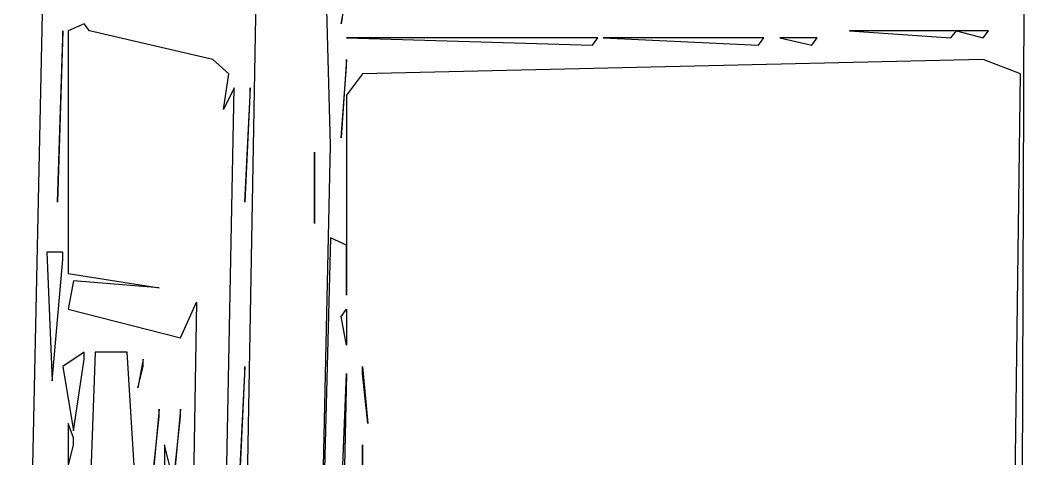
# Model space of a CAD drawing. Extents: x 10 to 24926, y 26 to 24942.
# Drawn here: x 5902 to 10487, y 10018 to 12016 of the extents above; entities that cross this region are included whole.
import ezdxf

# ---------------------------------------------------------------- set-up
doc = ezdxf.new("R2010")
doc.units = 0

msp = doc.modelspace()

# ---------------------------------------------------------------- linework, layer by layer
for p, q in [((5902.224, 7251.7684, 7089.1727), (6097.3389, 16487.2043, 3394.9983)), ((7024.1344, 14763.6898, 4084.4041), (6902.1876, 7999.7086, 6789.9966)), ((10487.4229, 14601.0941, 4149.4423), (10463.0335, 7837.1129, 6855.0348)), ((7316.8066, 11446.7375, 5411.185), (7268.0279, 13300.3285, 4669.7486)), ((7389.9747, 12162.1586, 5125.0166), (7365.5854, 11999.5629, 5190.0548)), ((7365.5854, 11999.5629, 5190.0548), (7389.9747, 12129.6395, 5138.0242)), ((6194.8963, 11999.5629, 5190.0548), (6121.7282, 11967.0438, 5203.0625)), ((6219.2856, 11967.0438, 5203.0625), (6194.8963, 11999.5629, 5190.0548)), ((6097.3389, 11967.0438, 5203.0625), (6072.9495, 11186.5844, 5515.2462)), ((6072.9495, 11186.5844, 5515.2462), (6097.3389, 11934.5246, 5216.0702)), ((6097.3389, 11934.5246, 5216.0702), (6097.3389, 11967.0438, 5203.0625)), ((6121.7282, 11967.0438, 5203.0625), (6121.7282, 10861.393, 5645.3228)), ((6780.2408, 11836.9672, 5255.0931), (6219.2856, 11967.0438, 5203.0625)), ((8536.2744, 11934.5246, 5216.0702), (7389.9747, 11934.5246, 5216.0702)), ((7389.9747, 11934.5246, 5216.0702), (8511.8851, 11902.0055, 5229.0778)), ((8511.8851, 11902.0055, 5229.0778), (8536.2744, 11934.5246, 5216.0702)), ((9292.3444, 11934.5246, 5216.0702), (8560.6638, 11934.5246, 5216.0702)), ((8560.6638, 11934.5246, 5216.0702), (9267.9551, 11902.0055, 5229.0778)), ((9267.9551, 11902.0055, 5229.0778), (9292.3444, 11934.5246, 5216.0702)), ((9536.238, 11934.5246, 5216.0702), (9365.5125, 11934.5246, 5216.0702)), ((9365.5125, 11934.5246, 5216.0702), (9511.8486, 11902.0055, 5229.0778)), ((9511.8486, 11902.0055, 5229.0778), (9536.238, 11934.5246, 5216.0702)), ((10170.3612, 11967.0438, 5203.0625), (9682.5741, 11967.0438, 5203.0625)), ((9682.5741, 11967.0438, 5203.0625), (10145.9719, 11934.5246, 5216.0702)), ((10145.9719, 11934.5246, 5216.0702), (10170.3612, 11967.0438, 5203.0625)), ((10316.6974, 11967.0438, 5203.0625), (10170.3612, 11967.0438, 5203.0625)), ((10170.3612, 11967.0438, 5203.0625), (10292.308, 11934.5246, 5216.0702)), ((10292.308, 11934.5246, 5216.0702), (10316.6974, 11967.0438, 5203.0625)), ((6853.4089, 11771.9289, 5281.1084), (6780.2408, 11836.9672, 5255.0931)), ((7389.9747, 11836.9672, 5255.0931), (7365.5854, 11479.2566, 5398.1773)), ((7389.9747, 11804.448, 5268.1008), (7389.9747, 11836.9672, 5255.0931)), ((10292.308, 11836.9672, 5255.0931), (7463.1428, 11771.9289, 5281.1084)), ((10463.0335, 11771.9289, 5281.1084), (10292.308, 11836.9672, 5255.0931)), ((7365.5854, 11479.2566, 5398.1773), (7389.9747, 11804.448, 5268.1008)), ((6829.0195, 11609.3332, 5346.1467), (6853.4089, 11771.9289, 5281.1084)), ((7463.1428, 11771.9289, 5281.1084), (7389.9747, 11674.3715, 5320.1314)), ((10414.2548, 7999.7086, 6789.9966), (10463.0335, 11771.9289, 5281.1084)), ((6804.6302, 7999.7086, 6789.9966), (6877.7982, 11706.8906, 5307.1237)), ((6877.7982, 11706.8906, 5307.1237), (6829.0195, 11609.3332, 5346.1467)), ((6950.9663, 11706.8906, 5307.1237), (6926.577, 11186.5844, 5515.2462)), ((6950.9663, 11674.3715, 5320.1314), (6950.9663, 11706.8906, 5307.1237)), ((6926.577, 11186.5844, 5515.2462), (6950.9663, 11674.3715, 5320.1314)), ((7389.9747, 11674.3715, 5320.1314), (7389.9747, 10763.8355, 5684.3458)), ((7243.6386, 8097.266, 6750.9736), (7316.8066, 11446.7375, 5411.185)), ((7243.6386, 11414.2184, 5424.1927), (7243.6386, 11089.027, 5554.2692)), ((7243.6386, 11381.6992, 5437.2003), (7243.6386, 11414.2184, 5424.1927)), ((7243.6386, 11089.027, 5554.2692), (7243.6386, 11381.6992, 5437.2003)), ((7316.8066, 11023.9887, 5580.2845), (7243.6386, 8097.266, 6750.9736)), ((7389.9747, 10991.4695, 5593.2922), (7316.8066, 11023.9887, 5580.2845)), ((6097.3389, 10958.9504, 5606.2998), (6024.1708, 10958.9504, 5606.2998)), ((6024.1708, 10958.9504, 5606.2998), (6048.5602, 10373.6059, 5840.4377)), ((6097.3389, 10926.4312, 5619.3075), (6097.3389, 10958.9504, 5606.2998)), ((7389.9747, 10763.8355, 5684.3458), (7389.9747, 10991.4695, 5593.2922)), ((6048.5602, 10373.6059, 5840.4377), (6097.3389, 10926.4312, 5619.3075)), ((6121.7282, 10861.393, 5645.3228), (6536.3473, 10796.3547, 5671.3381)), ((6146.1176, 10828.8738, 5658.3305), (6121.7282, 10698.7973, 5710.3611)), ((6536.3473, 10796.3547, 5671.3381), (6146.1176, 10828.8738, 5658.3305)), ((6633.9047, 10568.7207, 5762.3917), (6707.0728, 10731.3164, 5697.3534)), ((6707.0728, 10731.3164, 5697.3534), (6682.6834, 9398.0316, 6230.6673)), ((6121.7282, 10698.7973, 5710.3611), (6633.9047, 10568.7207, 5762.3917)), ((7365.5854, 10666.2781, 5723.3688), (7389.9747, 10698.7973, 5710.3611)), ((7389.9747, 10698.7973, 5710.3611), (7389.9747, 10536.2016, 5775.3994)), ((7389.9747, 10536.2016, 5775.3994), (7365.5854, 10666.2781, 5723.3688)), ((6194.8963, 10503.6824, 5788.407), (6097.3389, 10438.6441, 5814.4223)), ((6194.8963, 10471.1633, 5801.4147), (6194.8963, 10503.6824, 5788.407)), ((6243.675, 10503.6824, 5788.407), (6219.2856, 9788.2613, 6074.5755)), ((6365.6218, 10503.6824, 5788.407), (6243.675, 10503.6824, 5788.407)), ((6390.0111, 10503.6824, 5788.407), (6365.6218, 10503.6824, 5788.407)), ((6438.7898, 9723.223, 6100.5908), (6390.0111, 10503.6824, 5788.407)), ((6146.1176, 10145.9719, 5931.4913), (6194.8963, 10471.1633, 5801.4147)), ((6463.1792, 10471.1633, 5801.4147), (6438.7898, 10341.0867, 5853.4453)), ((6463.1792, 10438.6441, 5814.4223), (6463.1792, 10471.1633, 5801.4147)), ((6097.3389, 10438.6441, 5814.4223), (6146.1176, 10145.9719, 5931.4913)), ((6438.7898, 10341.0867, 5853.4453), (6463.1792, 10438.6441, 5814.4223)), ((6926.577, 10438.6441, 5814.4223), (6902.1876, 9918.3379, 6022.5448)), ((6926.577, 10406.125, 5827.43), (6926.577, 10438.6441, 5814.4223)), ((7463.1428, 10438.6441, 5814.4223), (7487.5321, 10178.491, 5918.4836)), ((7463.1428, 10406.125, 5827.43), (7463.1428, 10438.6441, 5814.4223)), ((6902.1876, 9918.3379, 6022.5448), (6926.577, 10406.125, 5827.43)), ((7292.4173, 7902.1512, 6829.0195), (7389.9747, 10406.125, 5827.43)), ((7389.9747, 10406.125, 5827.43), (7341.196, 7967.1895, 6803.0042)), ((7487.5321, 10178.491, 5918.4836), (7463.1428, 10406.125, 5827.43)), ((6536.3473, 10243.5293, 5892.4683), (6511.9579, 9983.3762, 5996.5295)), ((6536.3473, 10211.0102, 5905.4759), (6536.3473, 10243.5293, 5892.4683)), ((6633.9047, 10243.5293, 5892.4683), (6609.5153, 9983.3762, 5996.5295)), ((6633.9047, 10211.0102, 5905.4759), (6633.9047, 10243.5293, 5892.4683)), ((6511.9579, 9983.3762, 5996.5295), (6536.3473, 10211.0102, 5905.4759)), ((6609.5153, 9983.3762, 5996.5295), (6633.9047, 10211.0102, 5905.4759)), ((6146.1176, 10113.4527, 5944.4989), (6121.7282, 10178.491, 5918.4836)), ((6121.7282, 10178.491, 5918.4836), (6121.7282, 9983.3762, 5996.5295)), ((6146.1176, 10080.9336, 5957.5066), (6146.1176, 10113.4527, 5944.4989)), ((6121.7282, 9983.3762, 5996.5295), (6146.1176, 10080.9336, 5957.5066)), ((6585.126, 9983.3762, 5996.5295), (6560.7366, 10080.9336, 5957.5066)), ((6560.7366, 10080.9336, 5957.5066), (6560.7366, 9820.7805, 6061.5678)), ((7463.1428, 10080.9336, 5957.5066), (7463.1428, 9528.1082, 6178.6367)), ((7463.1428, 10048.4145, 5970.5142), (7463.1428, 10080.9336, 5957.5066)), ((7463.1428, 9528.1082, 6178.6367), (7463.1428, 10048.4145, 5970.5142))]:
    msp.add_line(p, q)

doc.saveas('drawing.dxf')
